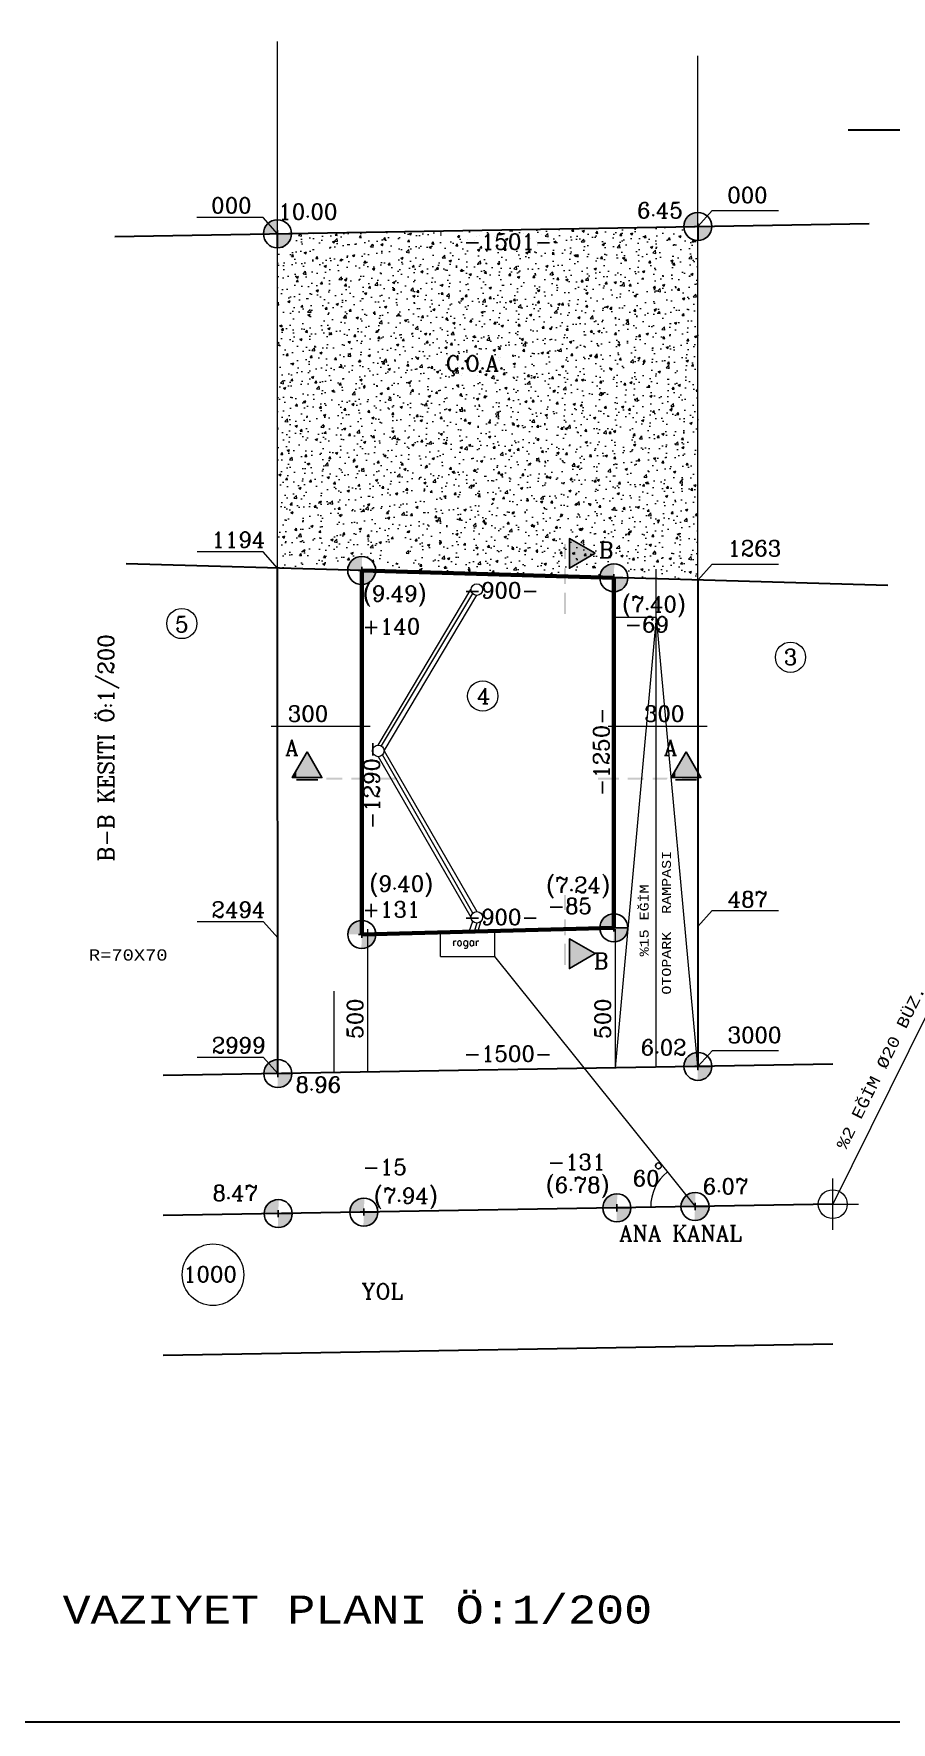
# Model space of a CAD drawing. Header units: millimetres. Extents: x 35860 to 71103, y -11298 to -8385.
# Drawn here: x 38987 to 39752, y -11298 to -9790 of the extents above; entities that cross this region are included whole.
import ezdxf
from ezdxf.enums import TextEntityAlignment as Align

# ---------------------------------------------------------------- set-up
doc = ezdxf.new("R2010")
doc.units = ezdxf.units.MM
doc.header["$MEASUREMENT"] = 0
doc.layers.get('0').update_dxf_attribs({"lineweight": 15})
for name, color, linetype, lineweight in [('03_Yazı', 1, 'Continuous', 30), ('07', 3, 'Continuous', 70), ('Aks&Tefriş', 5, 'Continuous', 20)]:
    doc.layers.add(name, color=color, linetype=linetype, lineweight=lineweight)
doc.layers.add('R', color=221, linetype='Continuous')
doc.layers.add('RAK', color=110, linetype='Continuous')
doc.styles.add('C', font='')
doc.styles.add('ROMANC', font='romanc', dxfattribs={"height": 0.11})
doc.styles.get('C').set_extended_font_data('Courier New Tur')

msp = doc.modelspace()

# ---------------------------------------------------------------- hatches: boundary and pattern name
h = msp.add_hatch()
h.set_pattern_fill('AR-CONC', color=256, scale=3, style=0)
h.set_pattern_definition([(50, (-859.749, 0), (21.5178055, -1.882564), [2.25, -24.75]), (355, (-859.749, 0), (-4.16254, 22.565764), [1.8, -19.8]), (100.4514, (-857.956, -0.157), (17.355281, 20.683186), [1.912206, -21.034263]), (46.1842, (-859.75, 6), (32.017231, -4.96557), [3.375, -37.125]), (96.6356, (-857.08, 5.586), (28.03988, 29.223536), [2.868309, -31.55139]), (351.1842, (-859.75, 6), (28.039858, 29.223558), [2.7, -29.7]), (21, (-856.749, 4.5), (17.9072116, -12.078567), [2.25, -24.75]), (326, (-856.749, 4.5), (7.29946, 21.754501), [1.8, -19.8]), (71.4514, (-855.257, 3.493), (25.206679, 9.675915), [1.912206, -21.034263]), (37.5, (-859.749, 0), (0.3647957, 9.9868156), [0, -19.56, 0, -20.1, 0, -19.875]), (7.5, (-859.749, 0), (7.892086, 11.8323514), [0, -11.46, 0, -19.11, 0, -7.575]), (327.5, (-866.439, 0), (16.0146731, -0.6766462), [0, -7.5, 0, -23.4, 0, -31.05]), (317.5, (-869.439, 0), (17.495585, 3.0031495), [0, -9.75, 0, -15.54, 0, -22.05])])
h.paths.add_polyline_path([(39579.3, -9974.9, -0.40916), (39566.8, -9962.6), (39216.7, -9968.7, -0.419285), (39204.2, -9981.4), (39204.2, -10267.2), (39204.4, -10267.4), (39266.9, -10269.2, -1), (39291.9, -10269.9), (39491.9, -10275.6, -1), (39516.9, -10276.3), (39579.3, -10278.1)])
h.paths.add_polyline_path([(39319.2, -10241), (39319.2, -10267.5), (39296.3, -10254.2)], flags=16)
h.paths.add_polyline_path([(39351.7, -10101.1), (39419, -10101.1), (39419, -10073.1), (39351.7, -10073.1)], flags=24)
h.paths.add_polyline_path([(39452.2, -10268.4), (39501.9, -10268.4), (39501.9, -10247.4), (39452.2, -10247.4)], flags=24)
h.paths.add_polyline_path([(39369.5, -9986.4), (39455.2, -9986.4), (39455.2, -9965.4), (39369.5, -9965.4)], flags=24)
h.paths.add_polyline_path([(39279.6, -10261.7), (39297.9, -10261.7), (39297.9, -10240.7), (39279.6, -10240.7)], flags=25)
msp.add_hatch(color=256).paths.add_polyline_path([(39221.1, -10448), (39217.4, -10454.4), (39221.1, -10454.4)])
at = {"layer": 'R'}
h = msp.add_hatch(color=256, dxfattribs=at)
h.paths.add_polyline_path([(39204.2, -9968.9), (39204.6, -9956.4, 0.417499), (39191.7, -9968.6)])
h.paths.add_polyline_path([(39203.8, -9981.4, 0.417499), (39216.7, -9969.1), (39204.2, -9968.9)])
h = msp.add_hatch(color=256, dxfattribs=at)
h.paths.add_polyline_path([(39579.3, -9962.4), (39579.7, -9949.9, 0.417499), (39566.8, -9962.1)])
h.paths.add_polyline_path([(39578.9, -9974.9, 0.417499), (39591.8, -9962.7), (39579.3, -9962.4)])
h = msp.add_hatch(color=256, dxfattribs=at)
h.paths.add_polyline_path([(39279.4, -10269.5), (39279.8, -10257, 0.417499), (39266.9, -10269.3)])
h.paths.add_polyline_path([(39279, -10282, 0.417499), (39291.9, -10269.8), (39279.4, -10269.5)])
h = msp.add_hatch(color=256, dxfattribs=at)
h.paths.add_polyline_path([(39504.4, -10276), (39504.8, -10263.5, 0.417499), (39491.9, -10275.7)])
h.paths.add_polyline_path([(39504, -10288.5, 0.417499), (39516.9, -10276.3), (39504.4, -10276)])
h = msp.add_hatch(color=256, dxfattribs=at)
h.paths.add_polyline_path([(39279.5, -10594.5), (39279.9, -10582, 0.417499), (39267, -10594.3)])
h.paths.add_polyline_path([(39279.1, -10607, 0.417499), (39292, -10594.8), (39279.5, -10594.5)])
h = msp.add_hatch(color=256, dxfattribs=at)
h.paths.add_polyline_path([(39504.4, -10588.6), (39504.8, -10576.1, 0.417499), (39491.9, -10588.3)])
h.paths.add_polyline_path([(39504, -10601.1, 0.417499), (39516.9, -10588.8), (39504.4, -10588.6)])
h = msp.add_hatch(color=256, dxfattribs=at)
h.paths.add_polyline_path([(39579.4, -10712.3), (39579.9, -10699.8, 0.417499), (39567, -10712)])
h.paths.add_polyline_path([(39579, -10724.8, 0.417499), (39591.9, -10712.6), (39579.4, -10712.3)])
h = msp.add_hatch(color=256, dxfattribs=at)
h.paths.add_polyline_path([(39204.6, -10718.7), (39205, -10706.2, 0.417499), (39192.1, -10718.4)])
h.paths.add_polyline_path([(39204.2, -10731.2, 0.417499), (39217.1, -10719), (39204.6, -10718.7)])
h = msp.add_hatch(color=256, dxfattribs=at)
h.paths.add_polyline_path([(39204.9, -10843.7), (39205.4, -10831.2, 0.417499), (39192.4, -10843.4)])
h.paths.add_polyline_path([(39204.5, -10856.2, 0.417499), (39217.4, -10844), (39204.9, -10843.7)])
h = msp.add_hatch(color=256, dxfattribs=at)
h.paths.add_polyline_path([(39281.3, -10842.4), (39281.8, -10829.9, 0.417499), (39268.8, -10842.1)])
h.paths.add_polyline_path([(39280.9, -10854.9, 0.417499), (39293.8, -10842.7), (39281.3, -10842.4)])
h = msp.add_hatch(color=256, dxfattribs=at)
h.paths.add_polyline_path([(39507.1, -10838.6), (39507.5, -10826.1, 0.417499), (39494.6, -10838.3)])
h.paths.add_polyline_path([(39506.7, -10851.1, 0.417499), (39519.6, -10838.8), (39507.1, -10838.6)])
h = msp.add_hatch(color=256, dxfattribs=at)
h.paths.add_polyline_path([(39576.8, -10837.4), (39577.2, -10824.9, 0.417499), (39564.3, -10837.1)])
h.paths.add_polyline_path([(39576.4, -10849.9, 0.417499), (39589.3, -10837.6), (39576.8, -10837.4)])
at = {"layer": 'RAK'}
h = msp.add_hatch(color=256, dxfattribs=at)
h.paths.add_polyline_path([(39461.8, -10245.9), (39459.8, -10245.9), (39459.8, -10259.3), (39461.8, -10259.3)])
h.paths.add_polyline_path([(39461.8, -10267.5), (39459.8, -10267.5), (39459.8, -10281.7), (39461.8, -10281.7)])
h.paths.add_polyline_path([(39461.8, -10289.3), (39459.8, -10289.3), (39459.8, -10308.3), (39461.8, -10308.3)])
h = msp.add_hatch(color=256, dxfattribs=at)
h.paths.add_polyline_path([(39464.7, -10241), (39487.7, -10254.2), (39479.8, -10258.8), (39464.7, -10258.8)])
h.paths.add_polyline_path([(39464.7, -10258.8), (39479.8, -10258.8), (39464.7, -10267.5)])
for points in [[(39230.7, -10431.4), (39217.4, -10454.4), (39243.9, -10454.4)], [(39568.8, -10431.4), (39555.5, -10454.4), (39582, -10454.4)], [(39559.2, -10448), (39555.5, -10454.4), (39559.2, -10454.4)]]:
    msp.add_hatch(color=256, dxfattribs=at).paths.add_polyline_path(points)
h = msp.add_hatch(color=256, dxfattribs=at)
h.paths.add_polyline_path([(39311.2, -10454.4), (39296.2, -10454.4), (39296.2, -10456.4), (39311.2, -10456.4)])
h.paths.add_polyline_path([(39283.7, -10454.4), (39270.2, -10454.4), (39270.2, -10456.4), (39282.5, -10456.4)])
h.paths.add_polyline_path([(39262, -10454.4), (39247.7, -10454.4), (39247.7, -10456.4), (39262, -10456.4)])
h.paths.add_polyline_path([(39240.1, -10454.4), (39221.2, -10454.4), (39221.2, -10456.4), (39240.1, -10456.4)])
h = msp.add_hatch(color=256, dxfattribs=at)
h.paths.add_polyline_path([(39580, -10454.4), (39565.1, -10454.4), (39565.1, -10456.4), (39580, -10456.4)])
h.paths.add_polyline_path([(39552.6, -10454.4), (39539, -10454.4), (39539, -10456.4), (39551.4, -10456.4)])
h.paths.add_polyline_path([(39530.9, -10454.4), (39516.6, -10454.4), (39516.6, -10456.4), (39530.9, -10456.4)])
h.paths.add_polyline_path([(39509, -10454.4), (39490.1, -10454.4), (39490.1, -10456.4), (39509, -10456.4)])
h = msp.add_hatch(color=256, dxfattribs=at)
h.paths.add_polyline_path([(39461.8, -10559.4), (39459.8, -10559.4), (39459.8, -10572.7), (39461.8, -10572.7)])
h.paths.add_polyline_path([(39461.8, -10580.9), (39459.8, -10580.9), (39459.8, -10595.2), (39461.8, -10595.2)])
h.paths.add_polyline_path([(39461.8, -10602.8), (39459.8, -10602.8), (39459.8, -10621.7), (39461.8, -10621.7)])
h = msp.add_hatch(color=256, dxfattribs=at)
h.paths.add_polyline_path([(39464.7, -10598.4), (39487.7, -10611.6), (39479.8, -10616.2), (39464.7, -10616.2)])
h.paths.add_polyline_path([(39464.7, -10616.2), (39479.8, -10616.2), (39464.7, -10624.9)])

# ---------------------------------------------------------------- linework, layer by layer
for p, q in [((39204.2, -10267.2), (39204.2, -9797.1)), ((39579.3, -10278.1), (39579.3, -9810)), ((39579.3, -9962.4), (39592.1, -9948.1)), ((39592.1, -9948.1), (39651.2, -9948.1)), ((39191.4, -9954.5), (39132.4, -9954.5)), ((39204.2, -9968.9), (39191.4, -9954.5)), ((39191.6, -10253), (39132.5, -10253)), ((39204.4, -10267.4), (39191.6, -10253)), ((39579.4, -10278.1), (39592.2, -10263.8)), ((39592.2, -10263.8), (39651.3, -10263.8)), ((39542, -10712.9), (39542, -10268.4)), ((39294.2, -10425.4), (39376.9, -10286.6)), ((39378.3, -10290.1), (39296.8, -10426.1)), ((39299.3, -10430.6), (39382.1, -10291.7)), ((39542, -10311.6), (39504.5, -10311.5)), ((39542, -10311.6), (39505.5, -10713.6)), ((39542, -10311.6), (39579.4, -10715.6)), ((39198.5, -10408.5), (39286.8, -10408.5)), ((39499.3, -10408.5), (39587.6, -10408.5)), ((39299.3, -10430.6), (39382.1, -10574.1)), ((39294.2, -10435.7), (39376.9, -10579.2)), ((39378.5, -10575.5), (39297.9, -10434.1)), ((39579.4, -10587.5), (39592.2, -10573.2)), ((39592.2, -10573.2), (39651.3, -10573.2)), ((39191.7, -10583.2), (39132.6, -10583.2)), ((39204.5, -10597.6), (39191.7, -10583.2)), ((39284.5, -10589.9), (39284.5, -10717.8)), ((39349.7, -10614.1), (39349.7, -10592.7)), ((39378.4, -10582.8), (39375, -10592)), ((39382.1, -10584.4), (39379.6, -10591.9)), ((39385.5, -10583.1), (39383.1, -10591.8)), ((39397.9, -10591.4), (39397.9, -10614.1)), ((39505.5, -10589.9), (39505.5, -10713.6)), ((39349.7, -10614.1), (39397.9, -10614.1)), ((39397.9, -10614.1), (39576.8, -10837.4)), ((39254.5, -10645.2), (39254.5, -10717.8)), ((39579.4, -10712.3), (39592.3, -10698)), ((39592.3, -10698), (39651.3, -10698)), ((39191.8, -10704.4), (39132.7, -10704.4)), ((39204.6, -10718.7), (39191.8, -10704.4))]:
    msp.add_line(p, q)
for centre, radius in [((39382.1, -10286.6), 5.16), ((39118.9, -10316.9), 13.5), ((39662, -10347), 13.5), ((39387.4, -10381.6), 13.5), ((39294.2, -10430.6), 5.16), ((39382.1, -10579.2), 5.16), ((39146.7, -10898.3), 27.5)]:
    msp.add_circle(centre, radius)
msp.add_arc((39576.8, -10837.4), 39.5, 128.7116, 180.9745)
at = {"layer": '03_Yazı'}
for p, q in [((39713.5, -9876.1), (39813.5, -9876.2)), ((39059.1, -9971.4), (39732.1, -9959.7)), ((39579.3, -9962.4), (39579.3, -9974.9)), ((39204.2, -9981.4), (39204.2, -9968.9)), ((39279.4, -10269.5), (39069.1, -10263.5)), ((39204.6, -10718.7), (39204.4, -10267.4)), ((39749, -10283), (39491.9, -10275.6)), ((39579.4, -10278.1), (39579.4, -10712.3)), ((39699.7, -10710.3), (39102.3, -10720.4)), ((39699.7, -10835.3), (39102.3, -10845.4)), ((39699.7, -10960.3), (39102.3, -10970.5))]:
    msp.add_line(p, q, dxfattribs=at)
msp.add_lwpolyline([(38060.1, -8504.9), (40656.1, -8504.9), (40656.1, -11297.8), (38060.1, -11297.8)], close=True, dxfattribs=at)
at = {"layer": '07'}
for p, q in [((39279.5, -10594.5), (39279.4, -10269.5)), ((39279.4, -10269.5), (39504.4, -10276)), ((39504.4, -10276), (39504.4, -10588.6)), ((39504.4, -10588.6), (39279.5, -10594.5))]:
    msp.add_line(p, q, dxfattribs=at)
at = {"layer": 'Aks&Tefriş'}
for p, q in [((39810.5, -10611.6), (39699.7, -10835.3)), ((39699.7, -10858.2), (39699.7, -10812.3)), ((39676.8, -10835.3), (39722.6, -10835.3))]:
    msp.add_line(p, q, dxfattribs=at)
msp.add_circle((39699.7, -10835.3), 12.9, dxfattribs=at)
at = {"layer": 'R'}
for p, q in [((39576.2, -9962.4), (39591.8, -9962.4)), ((39579.3, -9965.5), (39579.3, -9959.3)), ((39201.1, -9968.9), (39216.7, -9968.9)), ((39204.2, -9972), (39204.2, -9965.7)), ((39276.2, -10269.5), (39291.9, -10269.5)), ((39279.4, -10272.6), (39279.4, -10266.4)), ((39501.3, -10276), (39516.9, -10276)), ((39504.4, -10279.1), (39504.4, -10272.9)), ((39276.4, -10594.5), (39292, -10594.5)), ((39279.5, -10597.6), (39279.5, -10591.4)), ((39501.3, -10588.6), (39516.9, -10588.6)), ((39504.4, -10591.7), (39504.4, -10585.4)), ((39204.6, -10721.8), (39204.6, -10715.6)), ((39576.3, -10712.3), (39591.9, -10712.3)), ((39579.4, -10715.4), (39579.4, -10709.2)), ((39201.5, -10718.7), (39217.1, -10718.7)), ((39504, -10838.6), (39519.6, -10838.6)), ((39507.1, -10841.7), (39507.1, -10835.4)), ((39573.7, -10837.4), (39589.3, -10837.4)), ((39576.8, -10840.5), (39576.8, -10834.2)), ((39201.8, -10843.7), (39217.4, -10843.7)), ((39204.9, -10846.8), (39204.9, -10840.6)), ((39278.2, -10842.4), (39293.8, -10842.4)), ((39281.3, -10845.5), (39281.3, -10839.3))]:
    msp.add_line(p, q, dxfattribs=at)
for centre in [(39204.2, -9968.9), (39579.3, -9962.4), (39279.4, -10269.5), (39504.4, -10276), (39279.5, -10594.5), (39504.4, -10588.6), (39579.4, -10712.3), (39204.6, -10718.7), (39204.9, -10843.7), (39281.3, -10842.4), (39507.1, -10838.6), (39576.8, -10837.4)]:
    msp.add_circle(centre, 12.5, dxfattribs=at)
at = {"layer": 'RAK'}
for p, q in [((39221.2, -10454.4), (39240.1, -10454.4)), ((39221.2, -10456.4), (39240.1, -10456.4)), ((39559.3, -10454.4), (39578.2, -10454.4)), ((39559.3, -10456.4), (39578.2, -10456.4))]:
    msp.add_line(p, q, dxfattribs=at)
for points in [[(39487.7, -10254.2), (39464.7, -10267.5), (39464.7, -10241)], [(39230.7, -10431.4), (39217.4, -10454.4), (39243.9, -10454.4)], [(39568.8, -10431.4), (39555.5, -10454.4), (39582, -10454.4)], [(39487.7, -10611.6), (39464.7, -10624.9), (39464.7, -10598.4)]]:
    msp.add_lwpolyline(points, close=True, dxfattribs=at)
msp.add_circle((39544.2, -10801.1), 2.67, dxfattribs=at)

# ---------------------------------------------------------------- texts
at = {"layer": '03_Yazı'}
for s, height, style, p in [('000', 14, 'ROMANC', (39605.6, -9941.4)), ('000', 14, 'ROMANC', (39145.1, -9950.6)), ('10.00', 14, 'ROMANC', (39204.9, -9956.1)), ('6.45', 14, 'ROMANC', (39525.1, -9954.9)), ('-1501-', 14, 'ROMANC', (39370.3, -9982.9)), ('Ç.O.A.', 14, 'ROMANC', (39354.3, -10091.7)), ('1194', 14, 'ROMANC', (39145.3, -10249.1)), ('B', 14, 'ROMANC', (39490.9, -10258.2)), ('1263', 14, 'ROMANC', (39605.7, -10256.8)), ('(9.49)', 14, 'ROMANC', (39280, -10297.1)), ('-900-', 14, 'ROMANC', (39370.3, -10294.3)), ('(7.40)', 14, 'ROMANC', (39511.4, -10306.6)), ('5', 14, 'ROMANC', (39112.8, -10324.6)), ('-69', 14, 'ROMANC', (39514, -10324.7)), ('+140', 14, 'ROMANC', (39280, -10326.4)), ('3', 14, 'ROMANC', (39656, -10353.9)), ('4', 14, 'ROMANC', (39382.2, -10388.5)), ('300', 14, 'ROMANC', (39213.5, -10404.4)), ('300', 14, 'ROMANC', (39531.3, -10404.4)), ('A', 14, 'ROMANC', (39211, -10434.6)), ('A', 14, 'ROMANC', (39549, -10434.6)), ('(9.40)', 14, 'ROMANC', (39285.9, -10556.2)), ('(7.24)', 14, 'ROMANC', (39443.7, -10557.4)), ('2494', 14, 'ROMANC', (39145.4, -10579.3)), ('+131', 14, 'ROMANC', (39280, -10579.2)), ('-85', 14, 'ROMANC', (39445.3, -10576.1)), ('487', 14, 'ROMANC', (39605.9, -10570.1)), ('-900-', 14, 'ROMANC', (39370.3, -10586)), ('R=70X70', 10, 'C', (39036, -10617.8)), ('B', 14, 'ROMANC', (39486.5, -10625.2)), ('2999', 14, 'ROMANC', (39145.5, -10700.4)), ('3000', 14, 'ROMANC', (39605.9, -10691.2)), ('-1500-', 14, 'ROMANC', (39370.3, -10707.9)), ('6.02', 14, 'ROMANC', (39528.5, -10702.4)), ('8.96', 14, 'ROMANC', (39220.2, -10735.6)), ('-131', 14, 'ROMANC', (39445.3, -10804.6)), ('-15', 14, 'ROMANC', (39280, -10809.1)), ('(6.78)', 14, 'ROMANC', (39443.3, -10825.1)), ('60', 14, 'ROMANC', (39521.2, -10819.2)), ('8.47', 14, 'ROMANC', (39146.1, -10832.4)), ('(7.94)', 14, 'ROMANC', (39290, -10834.8)), ('6.07', 14, 'ROMANC', (39583.7, -10826.4)), ('ANA KANAL', 14, 'ROMANC', (39509, -10868.2)), ('1000', 14, 'ROMANC', (39120, -10904.8)), ('YOL', 14, 'ROMANC', (39279.2, -10920.2)), ('VAZIYET PLANI Ö:1/200', 25, 'C', (39012.5, -11209.7))]:
    msp.add_text(s, height=height, dxfattribs=dict(at, style=style)).set_placement(p)
for s, height, rotation, style, p in [('B-B KESITI Ö:1/200', 14, 90, 'ROMANC', (39058.2, -10529.3)), ('-1250-', 14, 90, 'ROMANC', (39500.3, -10471)), ('-1290-', 14, 90, 'ROMANC', (39295.2, -10500.6)), ('OTOPARK  RAMPASI', 8, 90, 'C', (39555.3, -10648.2)), ('%15 EĞİM', 8, 90, 'C', (39535.4, -10614)), ('rogar', 6.72, 0.0066, 'ROMANC', (39360.2, -10604.7)), ('500', 14, 90, 'ROMANC', (39280.5, -10687.6)), ('500', 14, 90, 'ROMANC', (39501.5, -10687.6))]:
    msp.add_text(s, height=height, rotation=rotation, dxfattribs=dict(at, style=style)).set_placement(p)
at = {"layer": '03_Yazı', "style": 'C'}
msp.add_text('%2 EĞİM %%C20 BÜZ.', height=10, rotation=63.6554, dxfattribs=at).set_placement((39742.7, -10713.1), align=Align.MIDDLE_CENTER)

doc.saveas('drawing.dxf')
